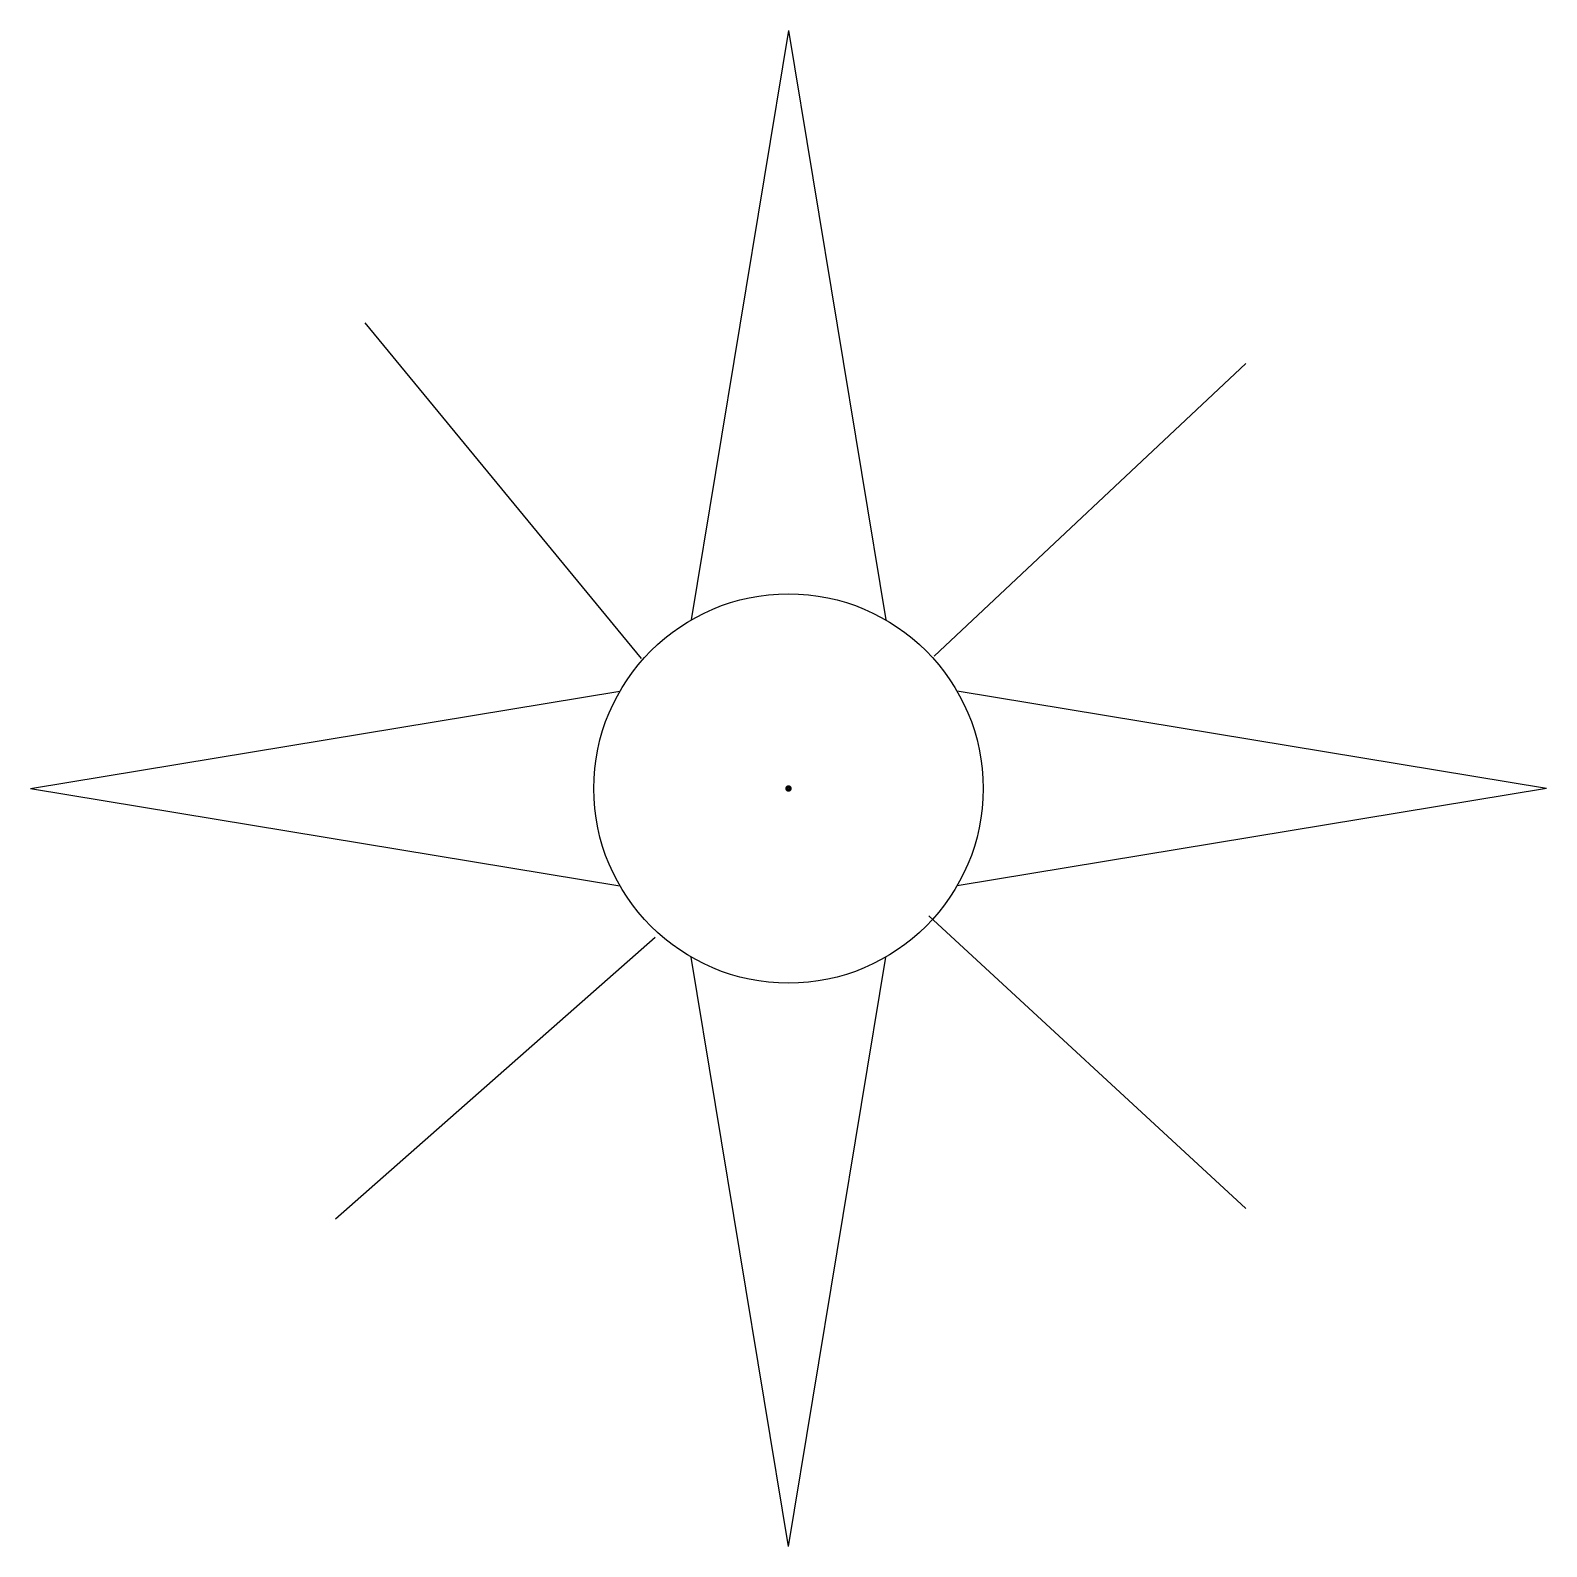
# Model space of a CAD drawing. Extents: x -1 to 1, y -1 to 1.
import ezdxf

# ---------------------------------------------------------------- set-up
doc = ezdxf.new("R2010")
doc.units = 0
doc.header["$LTSCALE"] = 0.01
doc.header["$MEASUREMENT"] = 0
doc.layers.get('0').update_dxf_attribs({"lineweight": 20})

msp = doc.modelspace()

# ---------------------------------------------------------------- linework, layer by layer
at = {"color": 0, "linetype": 'ByBlock', "lineweight": -2}
for p, q in [((0, 1.0002), (-0.1284, 0.2224)), ((0, 1.0002), (0.1284, 0.2224)), ((-0.1938, 0.1713), (-0.5584, 0.6142)), ((0.1922, 0.1748), (0.6033, 0.5606)), ((-1.0002, 0), (-0.2224, 0.1284)), ((1.0002, 0), (0.2224, 0.1284)), ((-1.0002, 0), (-0.2224, -0.1284)), ((1.0002, 0), (0.2224, -0.1284)), ((0.1851, -0.1681), (0.6033, -0.5539)), ((-0.1759, -0.1967), (-0.5977, -0.5682)), ((0, -1.0002), (-0.1284, -0.2224)), ((0, -1.0002), (0.1284, -0.2224))]:
    msp.add_line(p, q, dxfattribs=at)
at = {"color": 0, "linetype": 'ByBlock', "lineweight": -2, "const_width": 0.00421}
msp.add_lwpolyline([(-0.0021, 0, 1), (0.0021, 0, 1)], format="xyb", close=True, dxfattribs=at)
at = {"color": 0, "linetype": 'ByBlock', "lineweight": -2}
msp.add_circle((0, 0), 0.2568, dxfattribs=at)

doc.saveas('drawing.dxf')
